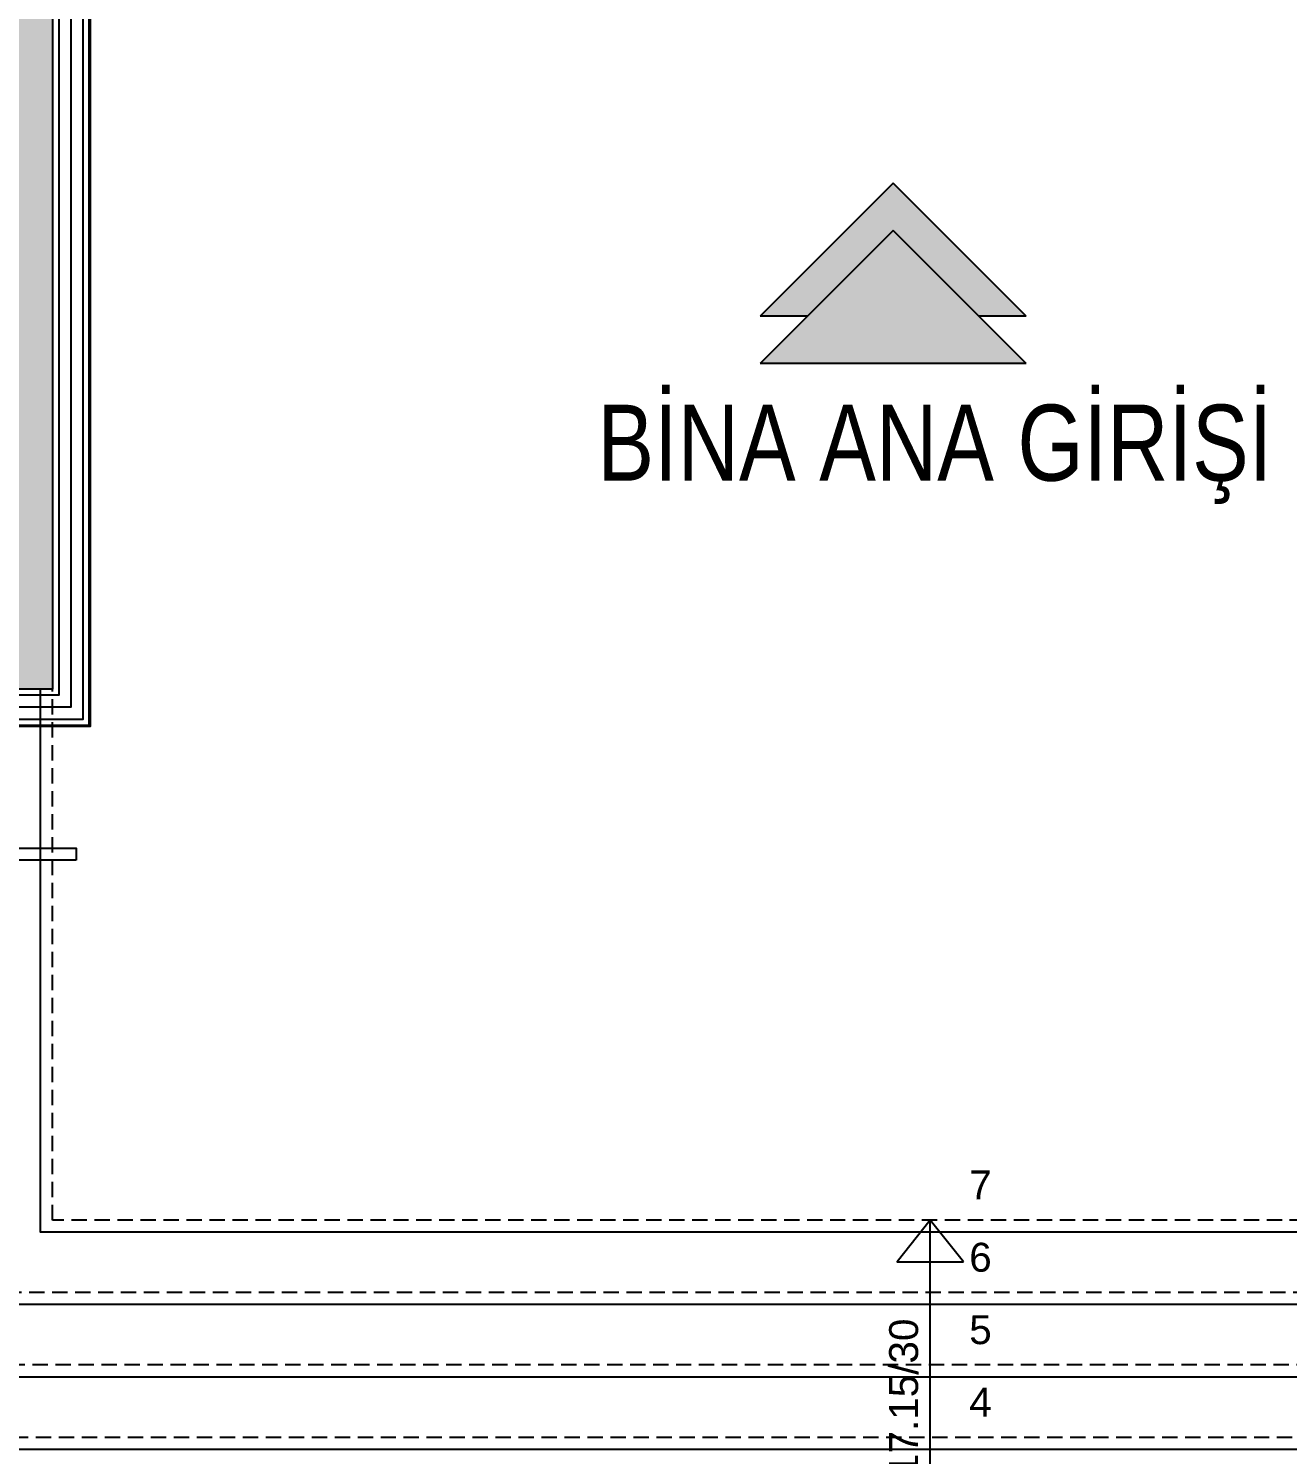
# Model space of a CAD drawing. Header units: inches. Extents: x 21 to 32698, y 13 to 3712.
# Drawn here: x 4632 to 5154, y 665 to 1256 of the extents above; entities that cross this region are included whole.
import ezdxf
from ezdxf.enums import TextEntityAlignment as Align

# ---------------------------------------------------------------- set-up
doc = ezdxf.new("R2010")
doc.units = ezdxf.units.IN
doc.header["$MEASUREMENT"] = 0
doc.linetypes.add('HIDDEN', pattern=[9.525, 6.35, -3.175])
for name, color, linetype, lineweight in [('Z_MİM_-KM-AREA-IDEN', 8, 'Continuous', 25), ('Z_MİM_-KM-FLOR-HRAL', 8, 'Continuous', 25), ('Z_MİM_-KM-IZO-THERMAL', 8, 'Continuous', 25), ('Z_MİM_-KM-IZO-THERMAL-ROCKWOOL', 8, 'BATTING', 25), ('Z_MİM_-KM-PAINT', 8, 'Continuous', 25), ('Z_MİM_-KM-PATTERN-STRC', 8, 'Continuous', 25), ('Z_MİM_-KM-STRC-CONCRETE', 8, 'Continuous', 25), ('Z_MİM_-KM-STRS', 8, 'Continuous', 25), ('Z_MİM_-KM-STRS-ANNO', 8, 'Continuous', 25), ('Z_MİM_-KM-STRS-HID', 8, 'HIDDEN', 25), ('Z_MİM_-KM-STRS-IDEN', 8, 'Continuous', 25), ('Z_MİM_-KM-WALL-PL', 8, 'Continuous', 25), ('Z_MİM_-KM-WALL-PLASTER', 8, 'Continuous', 25)]:
    doc.layers.add(name, color=color, linetype=linetype, lineweight=lineweight)
doc.styles.add('Arial', font='arial.ttf', dxfattribs={"height": 100})
doc.styles.add('not', font='micross.ttf', dxfattribs={"width": 0.8})
doc.linetypes.add('BATTING', pattern='A,0.00254,-2.54,[134,ltypeshp.shx,S=2.54,R=0,X=-2.54,Y=0],-5.08,[134,ltypeshp.shx,S=2.54,R=180,X=2.54,Y=0],-2.54', length=10.16254)

# ---------------------------------------------------------------- blocks, each defined once
blk = doc.blocks.new('-KM_Kolon_ZK')
at = {"layer": 'Z_MİM_-KM-PATTERN-STRC'}
blk.add_hatch(color=256, dxfattribs=at).paths.add_polyline_path([(1285, 370), (1310, 370), (1310, 0), (1285, 0)], flags=0)
at = {"layer": 'Z_MİM_-KM-STRC-CONCRETE'}
blk.add_lwpolyline([(1285, 370), (1310, 370), (1310, 0), (1285, 0)], close=True, dxfattribs=at)
blk = doc.blocks.new('A$C319C2769')
h = blk.add_hatch(color=256)
h.dxf.hatch_style = 1
h.paths.add_polyline_path([(70, 47.43), (0, 47.43), (35, 12.43)])
for p, q in [((0, 47.43), (35, 12.43)), ((0, 47.43), (70, 47.43)), ((35, 12.43), (70, 47.43)), ((0, 35), (35, 0)), ((0, 35), (12.43, 35)), ((35, 0), (70, 35)), ((57.57, 35), (70, 35))]:
    blk.add_line(p, q)
for points in [[(35, 0), (0, 35), (35, 12.43), (12.43, 35)], [(35, 0), (35, 12.43), (70, 35), (57.57, 35)]]:
    blk.add_solid(points)

msp = doc.modelspace()

# ---------------------------------------------------------------- linework, layer by layer
at = {"layer": 'Z_MİM_-KM-FLOR-HRAL'}
msp.add_lwpolyline([(4651.45, 911.23), (4315.62, 911.23), (4315.62, 916.23), (4651.45, 916.23)], close=True, dxfattribs=at)
at = {"layer": 'Z_MİM_-KM-IZO-THERMAL'}
msp.add_lwpolyline([(4654.26, 1293.06), (4654.26, 969.58), (3319.26, 969.58), (3319.26, 1624.58), (3029.26, 1624.58), (3029.26, 2594.58), (6844.26, 2594.58), (6844.26, 969.58), (5329.26, 969.58), (5329.26, 1293.06)], dxfattribs=at)
at = {"layer": 'Z_MİM_-KM-IZO-THERMAL-ROCKWOOL', "ltscale": 0.45}
msp.add_lwpolyline([(4649.26, 1293.06), (4649.26, 974.58), (3324.26, 974.58), (3324.26, 1629.58), (3034.26, 1629.58), (3034.26, 2589.58), (6839.26, 2589.58), (6839.26, 974.58), (5334.26, 974.58), (5334.26, 1293.06)], dxfattribs=at)
at = {"layer": 'Z_MİM_-KM-PAINT'}
msp.add_lwpolyline([(4657.26, 1293.06), (4657.26, 966.58), (3316.26, 966.58), (3316.26, 1621.58), (3026.26, 1621.58), (3026.26, 2597.58), (6847.26, 2597.58), (6847.26, 966.58), (5326.26, 966.58), (5326.26, 1293.06)], dxfattribs=at)
at = {"layer": 'Z_MİM_-KM-STRS'}
for points in [[(5436.76, 982.08), (5436.76, 667.08), (4546.76, 667.08), (4546.76, 982.08)], [(5406.76, 982.08), (5406.76, 697.08), (4576.76, 697.08), (4576.76, 982.08)], [(5376.76, 982.08), (5376.76, 727.08), (4606.76, 727.08), (4606.76, 982.08)], [(5346.76, 982.08), (5346.76, 757.08), (4636.76, 757.08), (4636.76, 982.08)]]:
    msp.add_lwpolyline(points, dxfattribs=at)
at = {"layer": 'Z_MİM_-KM-STRS-ANNO'}
msp.add_lwpolyline([(5019.27, 744.86), (5005.51, 762.06), (4991.75, 744.86)], close=True, dxfattribs=at)
msp.add_lwpolyline([(5019.27, 744.86), (5005.51, 762.06), (4991.75, 744.86)], close=True, dxfattribs=at)
msp.add_lwpolyline([(5005.49, 582.06), (5005.51, 762.06)], dxfattribs=at)
msp.add_lwpolyline([(5005.49, 582.06), (5005.51, 762.06)], dxfattribs=at)
at = {"layer": 'Z_MİM_-KM-STRS-HID'}
for points in [[(5431.76, 982.08), (5431.76, 672.08), (4551.76, 672.08), (4551.76, 982.08)], [(5401.76, 982.08), (5401.76, 702.08), (4581.76, 702.08), (4581.76, 982.08)], [(5371.76, 982.08), (5371.76, 732.08), (4611.76, 732.08), (4611.76, 982.08)], [(5341.76, 982.08), (5341.76, 762.08), (4641.76, 762.08), (4641.76, 982.08)]]:
    msp.add_lwpolyline(points, dxfattribs=at)
at = {"layer": 'Z_MİM_-KM-WALL-PL'}
msp.add_lwpolyline([(4641.76, 982.08), (3331.76, 982.08), (3331.76, 1637.08), (3041.76, 1637.08), (3041.76, 2582.08), (6831.76, 2582.08), (6831.76, 982.08), (5341.76, 982.08)], dxfattribs=at)
at = {"layer": 'Z_MİM_-KM-WALL-PLASTER'}
for points in [[(4656.76, 1293.06), (4656.76, 967.08), (3316.76, 967.08), (3316.76, 1622.08), (3026.76, 1622.08), (3026.76, 2597.08), (6846.76, 2597.08), (6846.76, 967.08), (5326.76, 967.08), (5326.76, 1293.06)], [(4644.26, 1293.06), (4644.26, 979.58), (3329.26, 979.58), (3329.26, 1634.58), (3039.26, 1634.58), (3039.26, 2584.58), (6834.26, 2584.58), (6834.26, 979.58), (5339.26, 979.58), (5339.26, 1293.06)]]:
    msp.add_lwpolyline(points, dxfattribs=at)

# ---------------------------------------------------------------- block references
at = {"layer": 'Z_MİM_-KM-AREA-IDEN', "xscale": 1.575, "yscale": 1.575, "zscale": 1.575, "rotation": 180}
msp.add_blockref('A$C319C2769', (5045.21, 1191.73), dxfattribs=at)
at = {"layer": 'Z_MİM_-KM-STRC-CONCRETE'}
msp.add_blockref('-KM_Kolon_ZK', (3331.76, 982.08), dxfattribs=at)

# ---------------------------------------------------------------- texts
at = {"layer": 'Z_MİM_-KM-AREA-IDEN', "color": 7, "insert": (4867.54, 1058.76), "char_height": 31.5, "width": 350.4136, "attachment_point": 7, "style": 'not'}
msp.add_mtext('BİNA ANA GİRİŞİ', dxfattribs=at)
at = {"layer": 'Z_MİM_-KM-STRS-IDEN', "color": 7, "style": 'Arial'}
for s, p in [('7', (5021.65, 770.71)), ('7', (5021.65, 770.71)), ('6', (5021.63, 740.71)), ('6', (5021.63, 740.71)), ('5', (5021.63, 710.71)), ('5', (5021.63, 710.71)), ('4', (5021.63, 680.71)), ('4', (5021.63, 680.71))]:
    msp.add_text(s, height=12, dxfattribs=at).set_placement(p)
msp.add_text('M2 7x17.15/30', height=12, rotation=90, dxfattribs=at).set_placement((4994.44, 665.86), align=Align.MIDDLE_CENTER)
msp.add_text('M2 7x17.15/30', height=12, rotation=90, dxfattribs=at).set_placement((4994.44, 665.86), align=Align.MIDDLE_CENTER)

doc.saveas('drawing.dxf')
